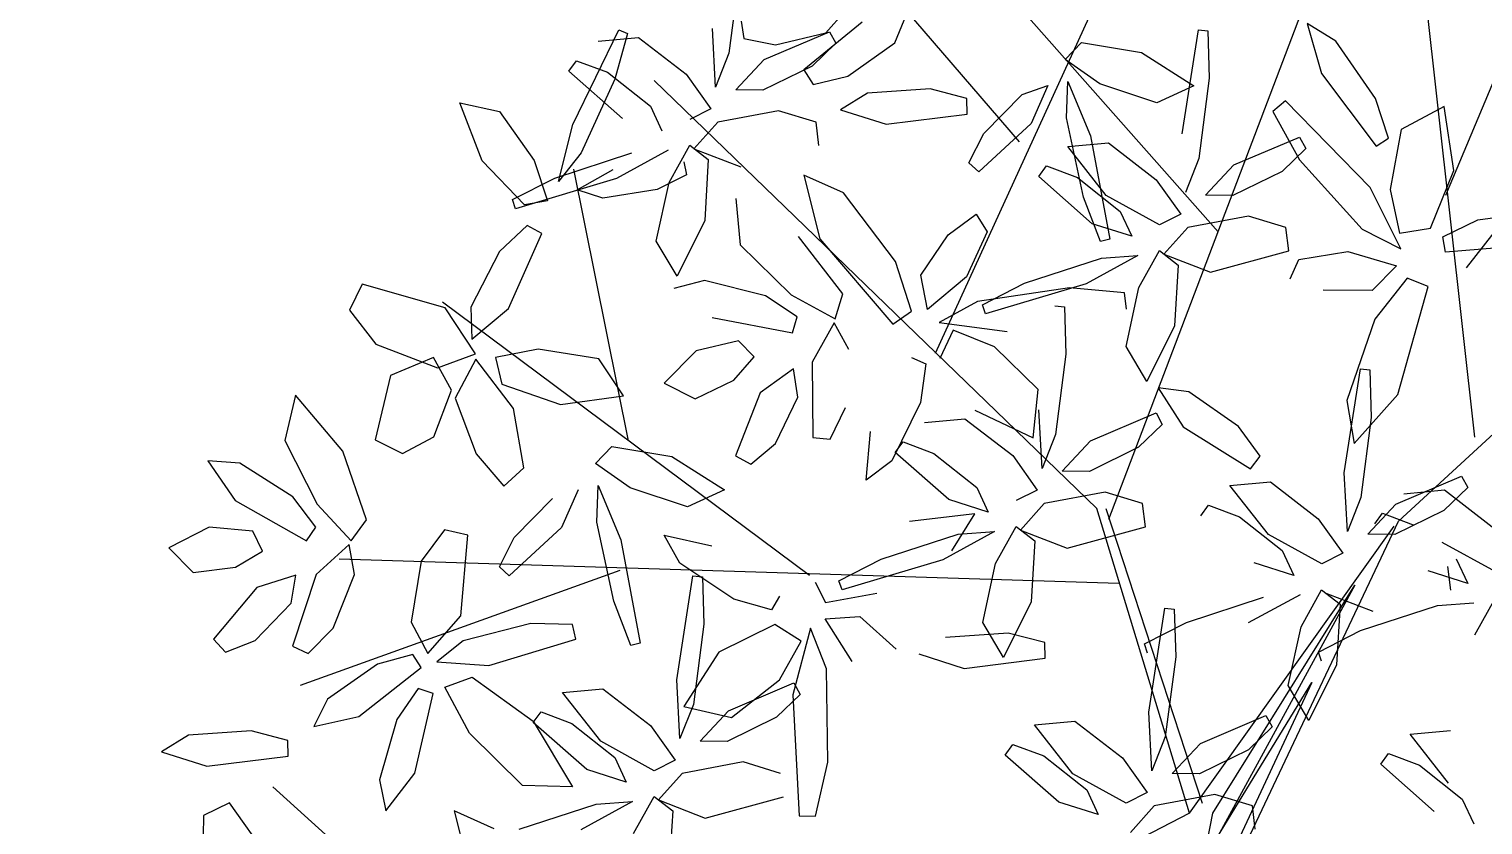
# Model space of a CAD drawing. Header units: inches. Extents: x -9985691 to 3643, y -3270716 to 4788.
# Drawn here: x -4982082.73 to -4982055.85, y -3264626.98 to -3264612.26 of the extents above; entities that cross this region are included whole.
import ezdxf

# ---------------------------------------------------------------- set-up
doc = ezdxf.new("R2010")
doc.units = ezdxf.units.IN
doc.header["$LTSCALE"] = 2
doc.header["$MEASUREMENT"] = 0
doc.header["$PDMODE"] = 34
doc.layers.get('0').update_dxf_attribs({"linetype": 'CONTINUOUS'})
doc.layers.get('DEFPOINTS').update_dxf_attribs({"color": 141, "linetype": 'CONTINUOUS'})
doc.layers.add('plants', color=105, linetype='CONTINUOUS', lineweight=18)
doc.styles.add('ROMANS', font='Romans.shx', dxfattribs={"width": 0.8})
doc.dimstyles.new('8 SCALE', dxfattribs={"dimscale": 0, "dimtxt": 7, "dimasz": 6, "dimexe": 6, "dimexo": 2, "dimgap": 2, "dimtad": 1, "dimdec": 0, "dimzin": 0, "dimdsep": 46, "dimlunit": 4, "dimtxsty": 'ROMANS', "dimblk": 'DOTSMALL', "dimcen": 0, "dimdle": 7, "dimclrd": 8, "dimclre": 8, "dimclrt": 3, "dimadec": 0, "dimazin": 0, "dimtfac": 1, "dimtdec": 0, "dimtofl": 0, "dimtmove": 2, "dimatfit": 3, "dimfxl": 6, "dimfxlon": 1, "dimtolj": 1, "dimtzin": 0, "dimarcsym": 0})

# ---------------------------------------------------------------- blocks, each defined once
blk = doc.blocks.new('_DOTSMALL')
at = {"color": 0, "linetype": 'ByBlock', "const_width": 0.5}
blk.add_lwpolyline([(-0.0625, 0, 1), (0.0625, 0, 1)], format="xyb", close=True, dxfattribs=at)
blk = doc.blocks.new('*D583')
at = {"color": 8, "lineweight": -2, "ltscale": 0.5, "transparency": 16777216}
for p, q in [((-4982021.04, -3264216.194), (-4982484.007, -3264935.878)), ((-4982024.827, -3264222.081), (-4982019.781, -3264225.327)), ((-4982480.22, -3264929.991), (-4982475.174, -3264933.237))]:
    blk.add_line(p, q, dxfattribs=at)
at = {"layer": 'DEFPOINTS', "color": 0, "ltscale": 0.5, "transparency": 16777216}
for p in [(-4982024.827, -3264222.081), (-4982480.22, -3264929.991), (-4982480.22, -3264929.991)]:
    blk.add_point(p, dxfattribs=at)
at = {"color": 8, "lineweight": -2, "ltscale": 0.5, "transparency": 16777216, "xscale": 6, "yscale": 6, "zscale": 6}
for p, rotation in [((-4982024.827, -3264222.081), 57.24713386434695), ((-4982480.22, -3264929.991), 237.2471338643469)]:
    blk.add_blockref('_DOTSMALL', p, dxfattribs=dict(at, rotation=rotation))
at = {"color": 3, "ltscale": 0.5, "transparency": 16777216, "insert": (-4982206.122, -3264479.835), "char_height": 12, "attachment_point": 5, "rotation": 57.2471, "style": 'ROMANS'}
blk.add_mtext('\\A1;70\'-2"', dxfattribs=at)
blk = doc.blocks.new('Planta(planta)002')
at = {"color": 62}
for p, q in [((0.1539, 0.1251), (0.1455, 0.1451)), ((0.0247, 0.0183), (0.0371, 0.004)), ((0.0371, 0.004), (0.0237, -0.0243)), ((0.0237, -0.0243), (-0.0158, -0.0543)), ((0.0683, -0.0285), (0.0276, -0.0447)), ((0.0946, -0.0267), (0.0683, -0.0285)), ((0.0981, -0.0366), (0.0946, -0.0267)), ((0.0276, -0.0447), (0.0131, -0.061)), ((0.0462, -0.0604), (0.0981, -0.0366)), ((-0.0158, -0.0543), (-0.0444, -0.0541)), ((-0.0116, -0.0656), (-0.0292, -0.0724)), ((-0.0043, -0.0988), (-0.0116, -0.0656)), ((0.0131, -0.061), (0.0462, -0.0604)), ((-0.0292, -0.0724), (-0.0405, -0.1199)), ((0.0038, -0.0744), (0.037, -0.108)), ((0.0311, -0.0848), (0.0038, -0.0744)), ((-0.0511, -0.0828), (-0.0648, -0.113)), ((-0.0426, -0.1029), (-0.0511, -0.0828)), ((0.0844, -0.1218), (0.0311, -0.0848)), ((-0.0455, -0.1467), (-0.0426, -0.1029)), ((-0.0081, -0.1469), (-0.0043, -0.0988)), ((-0.0648, -0.113), (-0.0657, -0.1701)), ((-0.0405, -0.1199), (-0.0321, -0.169)), ((-0.0552, -0.1712), (-0.0455, -0.1467)), ((-0.0321, -0.169), (-0.0081, -0.1469)), ((0.0714, -0.1404), (0.0751, -0.1472)), ((-0.0657, -0.1701), (-0.0552, -0.1712)), ((-0.0363, -0.241), (0.0133, -0.1983)), ((0.0224, -0.207), (0.0083, -0.2339)), ((0.0133, -0.1983), (0.0224, -0.207)), ((-0.0087, -0.2236), (0.001, -0.2547)), ((0.0393, -0.2371), (-0.0087, -0.2236)), ((-0.0522, -0.2758), (-0.0363, -0.241)), ((0.0083, -0.2339), (-0.028, -0.2687)), ((0.0773, -0.2677), (0.0393, -0.2371)), ((0.0761, -0.2821), (0.0905, -0.2446)), ((-0.2127, -0.2598), (-0.2039, -0.2498)), ((-0.2039, -0.2498), (-0.1655, -0.2716)), ((0.001, -0.2547), (0.0428, -0.2789)), ((-0.1441, -0.3285), (-0.2127, -0.2598)), ((0.0758, -0.2865), (0.0773, -0.2677)), ((-0.2646, -0.3142), (-0.2099, -0.2793)), ((-0.1655, -0.2716), (-0.1107, -0.3224)), ((0.0428, -0.2789), (0.0758, -0.2865)), ((-0.1976, -0.2936), (-0.2109, -0.322)), ((-0.2778, -0.3374), (-0.3159, -0.3068)), ((-0.279, -0.3518), (-0.2646, -0.3142)), ((-0.2109, -0.322), (-0.2504, -0.352)), ((-0.1663, -0.3261), (-0.2071, -0.3424)), ((-0.14, -0.3244), (-0.1663, -0.3261)), ((-0.1365, -0.3343), (-0.14, -0.3244)), ((-0.2793, -0.3562), (-0.2778, -0.3374)), ((-0.1884, -0.3581), (-0.1365, -0.3343)), ((-0.3123, -0.3485), (-0.2793, -0.3562)), ((-0.2071, -0.3424), (-0.2215, -0.3586)), ((-0.1908, -0.3528), (-0.1426, -0.3446)), ((-0.2504, -0.352), (-0.279, -0.3518)), ((-0.2215, -0.3586), (-0.1884, -0.3581)), ((-0.2097, -0.3869), (-0.1908, -0.3528)), ((-0.2639, -0.37), (-0.2751, -0.4176)), ((-0.2462, -0.3633), (-0.2639, -0.37)), ((-0.239, -0.3964), (-0.2462, -0.3633)), ((-0.2308, -0.3721), (-0.1977, -0.4056)), ((-0.2035, -0.3824), (-0.2308, -0.3721)), ((-0.2773, -0.4005), (-0.2857, -0.3805)), ((-0.1502, -0.4195), (-0.2035, -0.3824)), ((-0.112, -0.3771), (-0.1586, -0.3954)), ((-0.3713, -0.4187), (-0.315, -0.3865)), ((-0.1586, -0.3954), (-0.2097, -0.3869)), ((-0.2801, -0.4443), (-0.2773, -0.4005)), ((-0.2428, -0.4445), (-0.239, -0.3964)), ((-0.1977, -0.4056), (-0.1273, -0.452)), ((-0.3174, -0.4097), (-0.3435, -0.4404)), ((-0.2997, -0.4685), (-0.3174, -0.4097)), ((-0.2995, -0.4106), (-0.3003, -0.4677)), ((-0.2751, -0.4176), (-0.2667, -0.4666)), ((-0.1191, -0.415), (-0.1268, -0.4664)), ((-0.3954, -0.4672), (-0.4244, -0.4232)), ((-0.1228, -0.4457), (-0.1502, -0.4195)), ((-0.3845, -0.4339), (-0.3954, -0.4672)), ((-0.3435, -0.4404), (-0.3409, -0.4998)), ((-0.2898, -0.4688), (-0.2801, -0.4443)), ((-0.2667, -0.4666), (-0.2428, -0.4445)), ((-0.1957, -0.4469), (-0.202, -0.4513)), ((-0.202, -0.4513), (-0.1849, -0.4852)), ((-0.1447, -0.514), (-0.1957, -0.4469)), ((-0.1273, -0.452), (-0.1228, -0.4457)), ((-0.3063, -0.5283), (-0.2997, -0.4685)), ((-0.3003, -0.4677), (-0.2898, -0.4688)), ((-0.1268, -0.4664), (-0.1187, -0.4909)), ((-0.2904, -0.5248), (-0.2279, -0.4875)), ((-0.2279, -0.4875), (-0.221, -0.4972)), ((-0.1849, -0.4852), (-0.147, -0.5378)), ((-0.3409, -0.4998), (-0.327, -0.5392)), ((-0.221, -0.4972), (-0.2428, -0.5225)), ((-0.4321, -0.5079), (-0.3941, -0.5109)), ((-0.4172, -0.5282), (-0.4321, -0.5079)), ((-0.3941, -0.5109), (-0.3369, -0.5429)), ((-0.2428, -0.5225), (-0.2895, -0.5533)), ((-0.1246, -0.5567), (-0.1447, -0.514)), ((-0.372, -0.5504), (-0.4172, -0.5282)), ((-0.327, -0.5392), (-0.3063, -0.5283)), ((-0.3162, -0.5577), (-0.2904, -0.5248)), ((-0.5264, -0.5372), (-0.5114, -0.6049)), ((-0.3369, -0.5429), (-0.3419, -0.5544)), ((-0.147, -0.5378), (-0.1246, -0.5567)), ((-0.3419, -0.5544), (-0.372, -0.5504)), ((-0.2895, -0.5533), (-0.3162, -0.5577)), ((-0.1693, -0.5558), (-0.2261, -0.561)), ((-0.4208, -0.5959), (-0.3905, -0.5745)), ((-0.5328, -0.6135), (-0.5587, -0.591)), ((-0.5114, -0.6049), (-0.5328, -0.6135)), ((-0.5018, -0.638), (-0.4521, -0.5952)), ((-0.443, -0.6039), (-0.4571, -0.6308)), ((-0.4521, -0.5952), (-0.443, -0.6039)), ((-0.3971, -0.6024), (-0.4208, -0.5959)), ((-0.5176, -0.6727), (-0.5018, -0.638)), ((-0.4571, -0.6308), (-0.4934, -0.6656)), ((-0.4934, -0.6656), (-0.5176, -0.6727)), ((-0.4241, -0.6885), (-0.4011, -0.677)), ((-0.4229, -0.7025), (-0.4241, -0.6885)), ((-0.3927, -0.7782), (-0.3941, -0.7504))]:
    blk.add_line(p, q, dxfattribs=at)
at = {"color": 64}
for p, q in [((0.1511, 0.0813), (0.1539, 0.1251)), ((0.1317, 0.115), (0.1309, 0.0579)), ((0.1561, 0.1081), (0.1645, 0.059)), ((0.1414, 0.0568), (0.1511, 0.0813)), ((0.1645, 0.059), (0.1884, 0.0811)), ((0.1309, 0.0579), (0.1414, 0.0568)), ((0.2584, 0.0441), (0.2914, 0.0364)), ((0.2558, 0.0061), (0.2769, 0.0263)), ((0.285, 0.0122), (0.2713, -0.018)), ((0.2935, -0.0079), (0.285, 0.0122)), ((0.3069, 0.0226), (0.2956, -0.0249)), ((0.1994, -0.0261), (0.2558, 0.0061)), ((0.272, 0.0057), (0.2844, -0.0086)), ((0.1182, -0.0083), (0.1278, -0.0394)), ((0.1661, -0.0218), (0.1182, -0.0083)), ((0.328, -0.0519), (0.3318, -0.0038)), ((0.2042, -0.0524), (0.1661, -0.0218)), ((0.1602, -0.0328), (0.1639, -0.0395)), ((0.1639, -0.0395), (0.1994, -0.0261)), ((0.2029, -0.0668), (0.2174, -0.0293)), ((0.1278, -0.0394), (0.1696, -0.0635)), ((0.3156, -0.0412), (0.2749, -0.0574)), ((0.3419, -0.0394), (0.3156, -0.0412)), ((0.3454, -0.0493), (0.3419, -0.0394)), ((0.2026, -0.0712), (0.2042, -0.0524)), ((0.2749, -0.0574), (0.2604, -0.0737)), ((0.2809, -0.0762), (0.2906, -0.0517)), ((0.2935, -0.0731), (0.3454, -0.0493)), ((0.304, -0.074), (0.328, -0.0519)), ((0.1696, -0.0635), (0.2026, -0.0712)), ((0.1881, -0.0813), (0.1435, -0.0968)), ((0.2357, -0.0783), (0.2181, -0.085)), ((0.243, -0.1114), (0.2357, -0.0783)), ((0.2604, -0.0737), (0.2935, -0.0731)), ((0.2704, -0.0751), (0.2809, -0.0762)), ((0.2181, -0.085), (0.2069, -0.1326)), ((0.2511, -0.0871), (0.2843, -0.1207)), ((0.2785, -0.0974), (0.2511, -0.0871)), ((0.1106, -0.1337), (0.167, -0.1016)), ((0.1962, -0.0955), (0.1825, -0.1257)), ((0.2047, -0.1156), (0.1962, -0.0955)), ((0.037, -0.108), (0.1073, -0.1543)), ((0.2018, -0.1593), (0.2047, -0.1156)), ((0.2392, -0.1596), (0.243, -0.1114)), ((0.1118, -0.1481), (0.0844, -0.1218)), ((0.0751, -0.1472), (0.1106, -0.1337)), ((0.2069, -0.1326), (0.2152, -0.1817)), ((0.1073, -0.1543), (0.1118, -0.1481)), ((0.1921, -0.1838), (0.2018, -0.1593)), ((0.2152, -0.1817), (0.2392, -0.1596)), ((0.1817, -0.1827), (0.1921, -0.1838)), ((0.2249, -0.2409), (0.2362, -0.1785)), ((0.2362, -0.1785), (0.2488, -0.1795)), ((0.2488, -0.1795), (0.2549, -0.2083)), ((0.0905, -0.2446), (0.1452, -0.2097)), ((0.1452, -0.2097), (0.1576, -0.2239)), ((0.2549, -0.2083), (0.2488, -0.2566)), ((0.1576, -0.2239), (0.1442, -0.2523)), ((0.2346, -0.2767), (0.2249, -0.2409)), ((0.1442, -0.2523), (0.1047, -0.2823)), ((0.2151, -0.2547), (0.1888, -0.2565)), ((0.2186, -0.2646), (0.2151, -0.2547)), ((0.1888, -0.2565), (0.148, -0.2727)), ((0.1667, -0.2884), (0.2186, -0.2646)), ((0.2488, -0.2566), (0.2346, -0.2767)), ((0.148, -0.2727), (0.1336, -0.289)), ((0.1047, -0.2823), (0.0761, -0.2821)), ((0.1336, -0.289), (0.1667, -0.2884)), ((0.2323, -0.2869), (0.242, -0.318)), ((0.2802, -0.3005), (0.2323, -0.2869)), ((-0.0615, -0.3309), (-0.0614, -0.2918)), ((0.0613, -0.2966), (0.0167, -0.3121)), ((0.0402, -0.3169), (0.0613, -0.2966)), ((0.1089, -0.2936), (0.0913, -0.3004)), ((0.1162, -0.3268), (0.1089, -0.2936)), ((0.1243, -0.3024), (0.1574, -0.336)), ((0.1516, -0.3128), (0.1243, -0.3024)), ((-0.0925, -0.3111), (-0.0816, -0.3503)), ((0.0167, -0.3121), (-0.0554, -0.3557)), ((0.0268, -0.3116), (0.0613, -0.3179)), ((0.0694, -0.3108), (0.0556, -0.341)), ((0.0778, -0.3309), (0.0694, -0.3108)), ((0.2049, -0.3498), (0.1516, -0.3128)), ((-0.1107, -0.3224), (-0.0951, -0.3538)), ((-0.0162, -0.349), (0.0402, -0.3169)), ((0.0613, -0.3179), (0.0216, -0.3525)), ((0.1227, -0.3736), (0.1378, -0.3241)), ((0.1378, -0.3241), (0.1691, -0.3473)), ((0.242, -0.318), (0.2838, -0.3422)), ((-0.0951, -0.3538), (-0.1441, -0.3285)), ((-0.0816, -0.3503), (-0.0615, -0.3309)), ((-0.0717, -0.3589), (-0.0387, -0.3333)), ((0.075, -0.3746), (0.0778, -0.3309)), ((0.1123, -0.3749), (0.1162, -0.3268)), ((-0.1426, -0.3446), (-0.1078, -0.3525)), ((-0.0517, -0.3625), (-0.0162, -0.349)), ((0.0556, -0.341), (0.0548, -0.3981)), ((0.1691, -0.3473), (0.1709, -0.3962)), ((0.273, -0.348), (0.2463, -0.3832)), ((0.2642, -0.338), (0.273, -0.348)), ((-0.1078, -0.3525), (-0.112, -0.3771)), ((-0.0652, -0.3759), (-0.0717, -0.3589)), ((-0.0554, -0.3557), (-0.0517, -0.3625)), ((0.2323, -0.3761), (0.2049, -0.3498)), ((0.0653, -0.3992), (0.075, -0.3746)), ((0.0884, -0.397), (0.1123, -0.3749)), ((0.2577, -0.3755), (0.1856, -0.4191)), ((0.2463, -0.3832), (0.1887, -0.4307)), ((0.2248, -0.4124), (0.2811, -0.3802)), ((0.2278, -0.3823), (0.2323, -0.3761)), ((-0.1052, -0.3871), (-0.1191, -0.415)), ((-0.0928, -0.3894), (-0.1052, -0.3871)), ((0.0481, -0.3957), (0.0227, -0.4005)), ((0.0979, -0.4101), (0.0481, -0.3957)), ((0.0227, -0.4005), (0.054, -0.4242)), ((0.0548, -0.3981), (0.0653, -0.3992)), ((0.1555, -0.4421), (0.187, -0.3968)), ((0.1709, -0.3962), (0.1584, -0.4296)), ((0.1238, -0.4276), (0.0979, -0.4101)), ((0.1856, -0.4191), (0.1893, -0.4258)), ((0.1893, -0.4258), (0.2248, -0.4124)), ((0.1198, -0.4396), (0.1238, -0.4276)), ((0.1584, -0.4296), (0.1346, -0.4222)), ((0.1887, -0.4307), (0.1555, -0.4421)), ((0.0194, -0.4552), (0.0276, -0.4439)), ((0.0276, -0.4439), (0.0548, -0.452)), ((-0.1187, -0.4909), (-0.0993, -0.4567)), ((0.0638, -0.4961), (0.0194, -0.4552)), ((-0.0299, -0.4776), (-0.0044, -0.474)), ((-0.0044, -0.474), (0.0353, -0.4858)), ((0.1412, -0.5579), (0.1296, -0.4687)), ((-0.0593, -0.4794), (-0.0893, -0.4923)), ((-0.0678, -0.5285), (-0.0593, -0.4794)), ((-0.0331, -0.4912), (-0.0299, -0.4776)), ((0.0353, -0.4858), (0.0496, -0.5036)), ((0.0909, -0.4811), (0.0989, -0.5042)), ((-0.0893, -0.4923), (-0.1089, -0.5364)), ((0.0175, -0.5104), (-0.0331, -0.4912)), ((0.0989, -0.5042), (0.0638, -0.4961)), ((0.0496, -0.5036), (0.0175, -0.5104)), ((0.0924, -0.5447), (0.1017, -0.5058)), ((0.1017, -0.5058), (0.1207, -0.5147)), ((0.0365, -0.5796), (0.0705, -0.5236)), ((0.0705, -0.5236), (0.0825, -0.5293)), ((0.1207, -0.5147), (0.131, -0.5717)), ((-0.0942, -0.5696), (-0.0678, -0.5285)), ((-0.021, -0.5457), (0.0107, -0.5329)), ((0.0107, -0.5329), (0.0358, -0.5334)), ((0.0358, -0.5334), (0.0368, -0.5514)), ((0.0825, -0.5293), (0.078, -0.5595)), ((-0.1089, -0.5364), (-0.113, -0.5701)), ((-0.0285, -0.5726), (-0.021, -0.5457)), ((0.0946, -0.602), (0.0924, -0.5447)), ((-0.1379, -0.5663), (-0.1693, -0.5558)), ((0.0368, -0.5514), (0.0079, -0.5711)), ((-0.3905, -0.5745), (-0.328, -0.5638)), ((-0.328, -0.5638), (-0.3246, -0.5759)), ((-0.316, -0.5674), (-0.2758, -0.5682)), ((-0.3064, -0.5944), (-0.316, -0.5674)), ((-0.2758, -0.5682), (-0.2243, -0.6075)), ((-0.2261, -0.561), (-0.2261, -0.5715)), ((-0.113, -0.5701), (-0.0942, -0.5696)), ((0.078, -0.5595), (0.0544, -0.6039)), ((-0.3246, -0.5759), (-0.3496, -0.5916)), ((-0.2261, -0.5715), (-0.2007, -0.5785)), ((-0.2007, -0.5785), (-0.1569, -0.5768)), ((0.0079, -0.5711), (-0.0285, -0.5726)), ((-0.3496, -0.5916), (-0.3971, -0.6024)), ((-0.0968, -0.6228), (-0.0578, -0.5899)), ((-0.0578, -0.5899), (-0.0491, -0.6246)), ((-0.2647, -0.6212), (-0.3064, -0.5944)), ((0.0544, -0.6039), (0.033, -0.6179)), ((-0.2243, -0.6075), (-0.2335, -0.6241)), ((-0.1758, -0.6125), (-0.1541, -0.6103)), ((-0.1715, -0.6463), (-0.1758, -0.6125)), ((-0.1541, -0.6103), (-0.1244, -0.6485)), ((-0.2335, -0.6241), (-0.2647, -0.6212)), ((-0.1163, -0.6686), (-0.0968, -0.6228)), ((-0.0491, -0.6246), (-0.076, -0.6656)), ((0.0421, -0.6225), (0.0517, -0.6537)), ((0.09, -0.6361), (0.0421, -0.6225)), ((-0.3846, -0.6517), (-0.3804, -0.6384)), ((-0.3804, -0.6384), (-0.352, -0.6374)), ((-0.352, -0.6374), (-0.3086, -0.6535)), ((-0.3294, -0.6763), (-0.3846, -0.6517)), ((-0.1497, -0.6886), (-0.1715, -0.6463)), ((-0.1244, -0.6485), (-0.1155, -0.6974)), ((-0.3086, -0.6535), (-0.2936, -0.6729)), ((-0.2936, -0.6729), (-0.3294, -0.6763)), ((-0.2904, -0.6735), (-0.2696, -0.6759)), ((-0.2869, -0.7134), (-0.2904, -0.6735)), ((-0.1039, -0.6866), (-0.1163, -0.6686)), ((-0.076, -0.6656), (-0.1039, -0.6866)), ((-0.4011, -0.677), (-0.3597, -0.6757)), ((-0.3597, -0.6757), (-0.3406, -0.688)), ((-0.2696, -0.6759), (-0.2417, -0.7267)), ((-0.2109, -0.6901), (-0.1843, -0.6805)), ((-0.1843, -0.6805), (-0.1471, -0.6951)), ((-0.3406, -0.688), (-0.3689, -0.7046)), ((-0.2175, -0.7137), (-0.2109, -0.6901)), ((-0.1155, -0.6974), (-0.1497, -0.6886)), ((-0.1471, -0.6951), (-0.1371, -0.7234)), ((-0.3689, -0.7046), (-0.4229, -0.7025)), ((-0.3288, -0.7643), (-0.3144, -0.7003)), ((-0.3144, -0.7003), (-0.3012, -0.7019)), ((-0.3012, -0.7019), (-0.2958, -0.7319)), ((-0.1413, -0.7155), (-0.1125, -0.7003)), ((-0.1125, -0.7003), (-0.1014, -0.7432)), ((-0.1058, -0.7105), (-0.0677, -0.7053)), ((-0.0873, -0.7282), (-0.1058, -0.7105)), ((-0.3681, -0.7281), (-0.3442, -0.7206)), ((-0.3442, -0.7206), (-0.3375, -0.7373)), ((-0.2666, -0.767), (-0.2869, -0.7134)), ((-0.1711, -0.7393), (-0.2175, -0.7137)), ((-0.1603, -0.7648), (-0.1413, -0.7155)), ((-0.3941, -0.7504), (-0.3681, -0.7281)), ((-0.2958, -0.7319), (-0.3042, -0.7816)), ((-0.2417, -0.7267), (-0.234, -0.7851)), ((-0.1371, -0.7234), (-0.1711, -0.7393)), ((-0.3375, -0.7373), (-0.3587, -0.7652)), ((-0.1014, -0.7432), (-0.1321, -0.8053)), ((-0.3587, -0.7652), (-0.3927, -0.7782)), ((-0.32, -0.8017), (-0.3288, -0.7643)), ((-0.234, -0.7851), (-0.2666, -0.767)), ((-0.1543, -0.7986), (-0.1603, -0.7648)), ((-0.3042, -0.7816), (-0.32, -0.8017)), ((-0.1321, -0.8053), (-0.1543, -0.7986))]:
    blk.add_line(p, q, dxfattribs=at)
at = {"color": 44}
for p, q in [((0.1424, -0.027), (-0.0076, 0.0192)), ((0.0139, 0.0198), (0.2849, -0.0624)), ((0.2233, -0.0539), (0, 0)), ((0, 0), (0.1424, -0.027)), ((-0.0076, -0.0039), (0.0116, -0.0155)), ((0.0116, -0.0155), (0.2233, -0.0539)), ((-0.0011, -0.0294), (-0.3118, -0.1458)), ((-0.0011, -0.0294), (0.2795, -0.0624)), ((-0.0011, -0.0294), (0.13, -0.2482)), ((0.0116, -0.027), (0.1348, -0.2425)), ((0.2849, -0.0624), (0.4984, -0.0432)), ((0.3756, -0.0624), (0.6532, -0.3763)), ((0.4717, -0.1585), (0.7386, -0.1777)), ((0.0972, -0.1949), (-0.3077, -0.671)), ((0.5037, -0.2098), (0.6852, -0.2738)), ((0.13, -0.2354), (0.6211, -0.4276)), ((0.13, -0.2482), (0.1461, -0.7414)), ((0.3596, -0.3251), (0.3916, -0.6133)), ((-0.0644, -0.3828), (-0.0995, -0.7478)), ((-0.4785, -0.4021), (-0.4785, -0.5877)), ((0.1354, -0.4276), (0.4984, -0.5429)), ((-0.1635, -0.498), (-0.4038, -0.6261)), ((0.3062, -0.4916), (0.3276, -0.6646)), ((-0.0817, -0.5628), (0.05, -0.7414))]:
    blk.add_line(p, q, dxfattribs=at)
at = {"color": 66}
for p, q in [((0.3317, -0.1345), (0.2785, -0.0974)), ((0.2843, -0.1207), (0.3546, -0.167)), ((0.3069, -0.1305), (0.3595, -0.131)), ((0.3285, -0.1581), (0.3069, -0.1305)), ((0.3591, -0.1608), (0.3317, -0.1345)), ((0.3595, -0.131), (0.44, -0.171)), ((0.3919, -0.1853), (0.3285, -0.1581)), ((0.3546, -0.167), (0.3591, -0.1608)), ((0.44, -0.171), (0.4336, -0.188)), ((0.4336, -0.188), (0.3919, -0.1853)), ((0.4074, -0.2022), (0.3814, -0.2315)), ((0.4353, -0.201), (0.4074, -0.2022)), ((0.4175, -0.2376), (0.4353, -0.201)), ((0.4386, -0.2412), (0.4477, -0.2074)), ((0.3864, -0.2624), (0.4175, -0.2376)), ((0.4459, -0.3156), (0.4386, -0.2412)), ((0.3705, -0.2571), (0.3864, -0.2624)), ((0.3315, -0.3079), (0.3862, -0.273)), ((0.3862, -0.273), (0.3985, -0.2873)), ((0.3985, -0.2873), (0.3852, -0.3157)), ((0.3183, -0.331), (0.2802, -0.3005)), ((0.3171, -0.3454), (0.3315, -0.3079)), ((0.3852, -0.3157), (0.3457, -0.3456)), ((0.4298, -0.3198), (0.389, -0.3361)), ((0.4561, -0.318), (0.4298, -0.3198)), ((0.4596, -0.3279), (0.4561, -0.318)), ((0.3168, -0.3499), (0.3183, -0.331)), ((0.389, -0.3361), (0.3745, -0.3523)), ((0.2838, -0.3422), (0.3168, -0.3499)), ((0.3457, -0.3456), (0.3171, -0.3454)), ((0.3022, -0.36), (0.2577, -0.3755)), ((0.2811, -0.3802), (0.3022, -0.36)), ((0.3499, -0.357), (0.3322, -0.3637)), ((0.3571, -0.3901), (0.3499, -0.357)), ((0.3322, -0.3637), (0.321, -0.4112)), ((0.3104, -0.3741), (0.2966, -0.4043)), ((0.3188, -0.3942), (0.3104, -0.3741)), ((0.2968, -0.3856), (0.2905, -0.39)), ((0.2905, -0.39), (0.3076, -0.4239)), ((0.3478, -0.4527), (0.2968, -0.3856)), ((0.316, -0.438), (0.3188, -0.3942)), ((0.3533, -0.4382), (0.3571, -0.3901)), ((0.2966, -0.4043), (0.2958, -0.4614)), ((0.321, -0.4112), (0.3294, -0.4603)), ((0.3076, -0.4239), (0.3455, -0.4765)), ((0.3063, -0.4625), (0.316, -0.438)), ((0.3294, -0.4603), (0.3533, -0.4382)), ((0.1974, -0.4503), (0.1571, -0.4559)), ((0.2353, -0.4622), (0.1974, -0.4503)), ((0.3679, -0.4954), (0.3478, -0.4527)), ((0.1296, -0.4687), (0.1473, -0.4646)), ((0.1473, -0.4646), (0.1683, -0.5007)), ((0.1571, -0.4559), (0.1737, -0.4784)), ((0.2398, -0.4784), (0.2353, -0.4622)), ((0.2958, -0.4614), (0.3063, -0.4625)), ((0.3455, -0.4765), (0.3679, -0.4954)), ((0.3836, -0.4751), (0.3795, -0.5088)), ((0.1737, -0.4784), (0.2125, -0.4837)), ((0.2125, -0.4837), (0.2398, -0.4784)), ((0.1683, -0.5007), (0.1811, -0.5685)), ((0.3232, -0.4945), (0.2664, -0.4997)), ((0.2664, -0.4997), (0.2664, -0.5102)), ((0.3547, -0.505), (0.3232, -0.4945)), ((0.2664, -0.5102), (0.2918, -0.5172)), ((0.3356, -0.5155), (0.3547, -0.505)), ((0.2918, -0.5172), (0.3356, -0.5155)), ((0.2448, -0.5803), (0.2944, -0.5375)), ((0.3035, -0.5462), (0.2894, -0.5731)), ((0.2944, -0.5375), (0.3035, -0.5462)), ((0.1703, -0.6018), (0.1412, -0.5579)), ((0.1811, -0.5685), (0.1703, -0.6018)), ((0.2289, -0.615), (0.2448, -0.5803)), ((0.2894, -0.5731), (0.2531, -0.6079)), ((0.1959, -0.6086), (0.2083, -0.6229)), ((0.2531, -0.6079), (0.2289, -0.615)), ((0.2526, -0.6288), (0.2978, -0.619)), ((0.2978, -0.619), (0.3209, -0.6273)), ((0.0517, -0.6537), (0.0935, -0.6778)), ((0.1073, -0.6716), (0.0827, -0.681)), ((0.0827, -0.681), (0.0485, -0.7085)), ((-0.0677, -0.7053), (-0.0054, -0.7258)), ((0.0485, -0.7085), (0.0395, -0.7283)), ((0.0674, -0.7111), (-0.0047, -0.7547)), ((0.0345, -0.748), (0.0909, -0.7158)), ((0.0395, -0.7283), (0.071, -0.718)), ((-0.0387, -0.7412), (-0.0873, -0.7282)), ((-0.0054, -0.7258), (-0.0083, -0.7388)), ((-0.0083, -0.7388), (-0.0387, -0.7412)), ((0.0172, -0.74), (0.0024, -0.7516)), ((0.0339, -0.7695), (0.0172, -0.74)), ((0.0345, -0.7439), (0.0761, -0.7662)), ((0.0637, -0.7457), (0.0345, -0.7439)), ((0.1064, -0.7399), (0.1056, -0.797)), ((-0.0047, -0.7547), (-0.001, -0.7615)), ((-0.001, -0.7615), (0.0345, -0.748)), ((0.0024, -0.7516), (0.0056, -0.8003)), ((0.0444, -0.8166), (0.0339, -0.7695)), ((0.0056, -0.8003), (0.028, -0.8448)), ((0.028, -0.8448), (0.0444, -0.8166))]:
    blk.add_line(p, q, dxfattribs=at)
at = {"color": 68}
for p, q in [((0.5191, -0.1331), (0.4697, -0.1792)), ((0.5063, -0.1775), (0.5461, -0.1441)), ((0.4697, -0.1792), (0.4773, -0.1891)), ((0.4773, -0.1891), (0.5063, -0.1775)), ((0.4477, -0.2074), (0.4677, -0.2588)), ((0.4564, -0.2168), (0.4758, -0.2011)), ((0.4758, -0.2011), (0.5228, -0.2183)), ((0.4772, -0.2457), (0.4564, -0.2168)), ((0.5228, -0.2183), (0.5555, -0.2585)), ((0.5187, -0.2716), (0.4772, -0.2457)), ((0.4677, -0.2588), (0.4734, -0.3557)), ((0.5555, -0.2585), (0.5187, -0.2716)), ((0.4954, -0.2775), (0.5069, -0.2744)), ((0.509, -0.349), (0.4954, -0.2775)), ((0.5069, -0.2744), (0.5232, -0.3035)), ((0.5232, -0.3035), (0.5361, -0.358)), ((0.4603, -0.3574), (0.4459, -0.3156)), ((0.4077, -0.3518), (0.4596, -0.3279)), ((0.5311, -0.3846), (0.509, -0.349)), ((0.3745, -0.3523), (0.4077, -0.3518)), ((0.4734, -0.3557), (0.4603, -0.3574)), ((0.5361, -0.358), (0.5311, -0.3846)), ((0.3926, -0.3761), (0.3652, -0.3658)), ((0.4459, -0.4131), (0.3926, -0.3761)), ((0.3984, -0.3993), (0.4688, -0.4456)), ((0.4332, -0.4181), (0.4033, -0.431)), ((0.4247, -0.4672), (0.4332, -0.4181)), ((0.4733, -0.4394), (0.4459, -0.4131)), ((0.4033, -0.431), (0.3836, -0.4751)), ((0.4688, -0.4456), (0.4733, -0.4394)), ((0.3984, -0.5083), (0.4247, -0.4672)), ((0.3795, -0.5088), (0.3984, -0.5083)), ((0.1198, -0.6295), (0.0946, -0.602)), ((0.2083, -0.6229), (0.1949, -0.6513)), ((0.2292, -0.6449), (0.2526, -0.6288)), ((0.1281, -0.6667), (0.09, -0.6361)), ((0.1268, -0.6811), (0.1413, -0.6436)), ((0.1949, -0.6513), (0.1555, -0.6813)), ((0.2328, -0.6584), (0.2292, -0.6449)), ((0.2925, -0.6495), (0.2328, -0.6584)), ((0.2395, -0.6555), (0.1988, -0.6717)), ((0.2175, -0.6874), (0.2693, -0.6636)), ((0.2658, -0.6537), (0.2395, -0.6555)), ((0.2693, -0.6636), (0.2658, -0.6537)), ((0.1136, -0.68), (0.1073, -0.6716)), ((0.1266, -0.6855), (0.1281, -0.6667)), ((0.1988, -0.6717), (0.1843, -0.6879)), ((0.2325, -0.6887), (0.2666, -0.6652)), ((0.2666, -0.6652), (0.2894, -0.6653)), ((0.0935, -0.6778), (0.1266, -0.6855)), ((0.1555, -0.6813), (0.1268, -0.6811)), ((0.112, -0.6956), (0.0674, -0.7111)), ((0.1596, -0.6926), (0.142, -0.6993)), ((0.1669, -0.7257), (0.1596, -0.6926)), ((0.1843, -0.6879), (0.2175, -0.6874)), ((0.2193, -0.7108), (0.2325, -0.6887)), ((0.1286, -0.7298), (0.1201, -0.7098)), ((0.175, -0.7014), (0.2082, -0.7349)), ((0.2024, -0.7117), (0.175, -0.7014)), ((0.2556, -0.7488), (0.2024, -0.7117)), ((0.2279, -0.7218), (0.2193, -0.7108)), ((0.1257, -0.7736), (0.1286, -0.7298)), ((0.1631, -0.7738), (0.1669, -0.7257)), ((0.1255, -0.7655), (0.0637, -0.7457)), ((0.0761, -0.7662), (0.157, -0.7898)), ((0.1594, -0.7826), (0.1255, -0.7655)), ((0.116, -0.7981), (0.1257, -0.7736)), ((0.1391, -0.7959), (0.1631, -0.7738)), ((0.157, -0.7898), (0.1594, -0.7826)), ((0.1056, -0.797), (0.116, -0.7981))]:
    blk.add_line(p, q, dxfattribs=at)
at = {"color": 60}
for p, q in [((-0.2939, -0.3663), (-0.3384, -0.3818)), ((-0.315, -0.3865), (-0.2939, -0.3663)), ((-0.2857, -0.3805), (-0.2995, -0.4106))]:
    blk.add_line(p, q, dxfattribs=at)
blk = doc.blocks.new('*D606')
at = {"color": 8, "lineweight": -2, "ltscale": 0.5, "transparency": 16777216}
for p, q in [((-4982032.174, -3264935.771), (-4982453.54, -3264318.983)), ((-4982449.592, -3264324.763), (-4982444.638, -3264321.378)), ((-4982036.123, -3264929.991), (-4982031.169, -3264926.606))]:
    blk.add_line(p, q, dxfattribs=at)
at = {"layer": 'DEFPOINTS', "color": 0, "ltscale": 0.5, "transparency": 16777216}
for p in [(-4982449.592, -3264324.763), (-4982449.592, -3264324.763), (-4982036.123, -3264929.991)]:
    blk.add_point(p, dxfattribs=at)
at = {"color": 8, "lineweight": -2, "ltscale": 0.5, "transparency": 16777216, "xscale": 6, "yscale": 6, "zscale": 6}
for p, rotation in [((-4982449.592, -3264324.763), 124.3394193640547), ((-4982036.123, -3264929.991), 304.3394193640547)]:
    blk.add_blockref('_DOTSMALL', p, dxfattribs=dict(at, rotation=rotation))
at = {"color": 3, "ltscale": 0.5, "transparency": 16777216, "insert": (-4982293.088, -3264535.494), "char_height": 12, "attachment_point": 5, "rotation": 304.3394, "style": 'ROMANS'}
blk.add_mtext('\\A1;61\'-1"', dxfattribs=at)

msp = doc.modelspace()

# ---------------------------------------------------------------- block references
at = {"layer": 'plants', "extrusion": (0, 0, -1), "xscale": 23.07493709513869, "yscale": 23.07493709513869, "zscale": -23.07493709487529, "rotation": 132.1834378060478}
msp.add_blockref('Planta(planta)002', (4982060.759, -3264627.2), dxfattribs=at)

# ---------------------------------------------------------------- dimensions: what is measured, and where the dimension line sits
at = {"ltscale": 0.5}
for base, p1, p2, angle, picture, middle in [((-4982480.22, -3264929.991), (-4982024.827, -3264222.081), (-4982480.22, -3264929.991), 237.2471, '*D583', (-4982206.122, -3264479.835)), ((-4982449.592, -3264324.763), (-4982036.123, -3264929.991), (-4982449.592, -3264324.763), 124.3394, '*D606', (-4982293.088, -3264535.494))]:
    dim = msp.add_linear_dim(base=base, p1=p1, p2=p2, angle=angle, dimstyle='8 SCALE', override={"dimscale": 1, "dimtxt": 12}, dxfattribs=at)
    dim.commit()
    dim.dimension.update_dxf_attribs({"geometry": picture, "text_midpoint": middle, "dimtype": 161})

doc.saveas('drawing.dxf')
